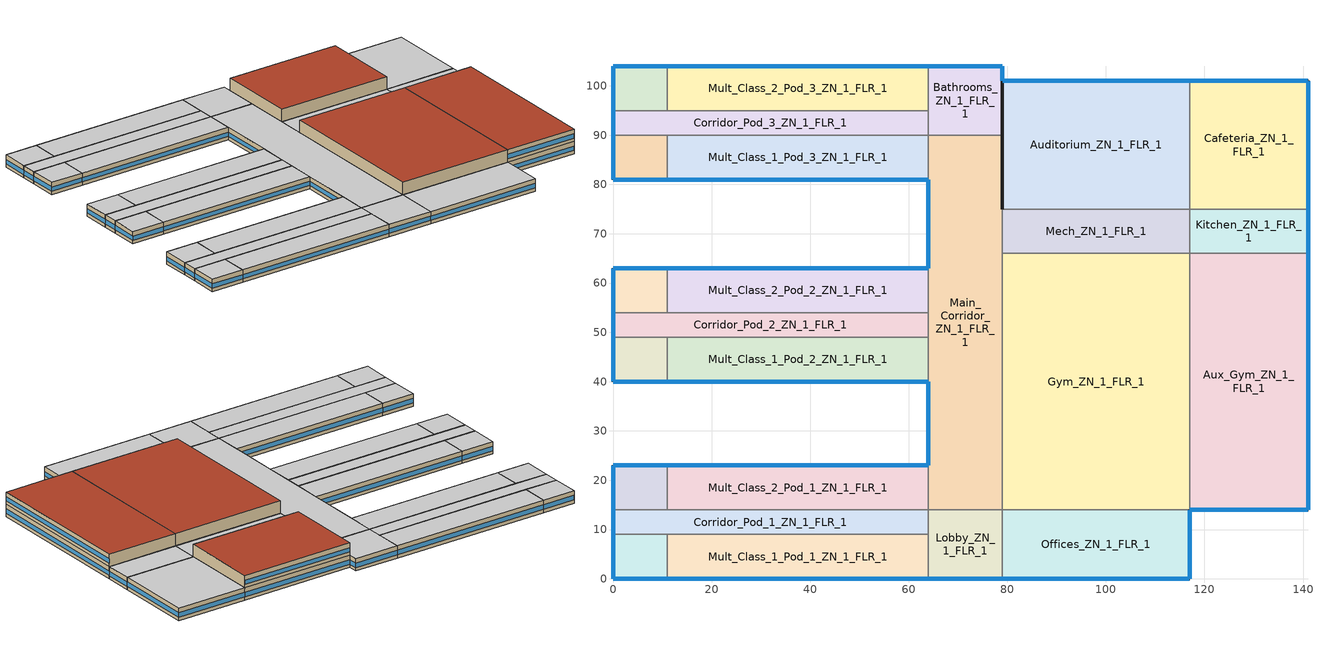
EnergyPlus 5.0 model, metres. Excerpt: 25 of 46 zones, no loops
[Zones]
Auditorium_ZN_1_FLR_1
 floor ground (ext-slab): 79,101 117,101 117,75 79,75 z0
 wall outside (Steel Frame Non-res Ext Wall): 117,101 79,101 79,75 z0:4; 117,101 79,101 79,75 z4:8
 wall to Mech_ZN_1_FLR_1 (int-walls): 79,75 117,75 z0:4
 wall to Cafeteria_ZN_1_FLR_1 (int-walls): 117,75 117,101 z0:4
 wall to Mech_ZN_1_FLR_2 (int-walls): 79,75 117,75 z4:8
 wall to LIBRARY_MEDIA_CENTER_ZN_1_FLR_2 (int-walls): 117,75 117,101 z4:8
 window (Window Non-res Fixed): 116.95,101 79.05,101 z1.1:2.5; 116.95,101 79.05,101 z5.1:6.5
 roof outside (IEAD Non-res Roof): 79,75 117,75 117,101 79,101 z8
Aux_Gym_ZN_1_FLR_1
 floor ground (ext-slab): 117,66 141,66 141,14 117,14 z0
 wall outside (Steel Frame Non-res Ext Wall): 117,14 141,14 141,66 z0:4; 117,14 141,14 141,66 z4:8
 wall to Kitchen_ZN_1_FLR_1 (int-walls): 141,66 117,66 z0:4
 wall to Gym_ZN_1_FLR_1 (int-walls): 117,66 117,14 z0:4; 117,66 117,14 z4:8
 wall to LIBRARY_MEDIA_CENTER_ZN_1_FLR_2 (int-walls): 141,66 117,66 z4:8
 window (Window Non-res Fixed): 117.05,14 140.95,14 z1.1:2.51; 141,14.05 141,65.95 z1.1:2.5; 117.05,14 140.95,14 z5.1:6.51; 141,14.05 141,65.95 z5.1:6.5
 roof outside (IEAD Non-res Roof): 117,14 141,14 141,66 117,66 z8
Bathrooms_ZN_1_FLR_1
 floor ground (ext-slab): 64,104 79,104 79,90 64,90 z0
 wall outside (Steel Frame Non-res Ext Wall): 79,90 79,101 79,104 64,104 z0:4
 wall to Main_Corridor_ZN_1_FLR_1 (int-walls): 64,90 79,90 z0:4
 wall to Mult_Class_2_Pod_3_ZN_1_FLR_1 (int-walls): 64,104 64,95 z0:4
 wall to Corridor_Pod_3_ZN_1_FLR_1 (int-walls): 64,95 64,90 z0:4
 window (Window Non-res Fixed): 79,101.05 79,103.95 z1.1:2.55; 78.95,104 64.05,104 z1.1:2.51
 ceiling to Bathrooms_ZN_1_FLR_2 (INT-FLOOR-UNDERSIDE): 64,90 79,90 79,104 64,104 z4
Cafeteria_ZN_1_FLR_1
 floor ground (ext-slab): 117,101 141,101 141,75 117,75 z0
 wall outside (Steel Frame Non-res Ext Wall): 141,75 141,101 117,101 z0:4
 wall to Kitchen_ZN_1_FLR_1 (int-walls): 117,75 141,75 z0:4
 window (Window Non-res Fixed): 141,75.05 141,100.95 / 140.95,101 117.05,101 z1.1:2.51
 ceiling to LIBRARY_MEDIA_CENTER_ZN_1_FLR_2 (INT-FLOOR-UNDERSIDE): 117,75 141,75 141,101 117,101 z4
Corner_Class_1_Pod_1_ZN_1_FLR_1
 floor ground (ext-slab): 0,9 11,9 11,0 0,0 z0
 wall outside (Steel Frame Non-res Ext Wall): 0,9 0,0 11,0 z0:4
 wall to Mult_Class_1_Pod_1_ZN_1_FLR_1 (int-walls): 11,0 11,9 z0:4
 wall to Corridor_Pod_1_ZN_1_FLR_1 (int-walls): 11,9 0,9 z0:4
 window (Window Non-res Fixed): 0.05,0 10.95,0 z1.1:2.51; 0,8.95 0,0.05 z1.1:2.52
 ceiling to Corner_Class_1_Pod_1_ZN_1_FLR_2 (INT-FLOOR-UNDERSIDE): 0,0 11,0 11,9 0,9 z4
Corner_Class_1_Pod_2_ZN_1_FLR_1
 floor ground (ext-slab): 0,49 11,49 11,40 0,40 z0
 wall outside (Steel Frame Non-res Ext Wall): 0,49 0,40 11,40 z0:4
 wall to Mult_Class_1_Pod_2_ZN_1_FLR_1 (int-walls): 11,40 11,49 z0:4
 wall to Corridor_Pod_2_ZN_1_FLR_1 (int-walls): 11,49 0,49 z0:4
 window (Window Non-res Fixed): 0.05,40 10.95,40 z1.1:2.51; 0,48.95 0,40.05 z1.1:2.52
 ceiling to Corner_Class_1_Pod_2_ZN_1_FLR_2 (INT-FLOOR-UNDERSIDE): 0,40 11,40 11,49 0,49 z4
Corner_Class_1_Pod_3_ZN_1_FLR_1
 floor ground (ext-slab): 0,90 11,90 11,81 0,81 z0
 wall outside (Steel Frame Non-res Ext Wall): 0,90 0,81 11,81 z0:4
 wall to Mult_Class_1_Pod_3_ZN_1_FLR_1 (int-walls): 11,81 11,90 z0:4
 wall to Corridor_Pod_3_ZN_1_FLR_1 (int-walls): 11,90 0,90 z0:4
 window (Window Non-res Fixed): 0.05,81 10.95,81 z1.1:2.51; 0,89.95 0,81.05 z1.1:2.52
 ceiling to Corner_Class_1_Pod_3_ZN_1_FLR_2 (INT-FLOOR-UNDERSIDE): 0,81 11,81 11,90 0,90 z4
Corner_Class_2_Pod_1_ZN_1_FLR_1
 floor ground (ext-slab): 0,23 11,23 11,14 0,14 z0
 wall outside (Steel Frame Non-res Ext Wall): 11,23 0,23 0,14 z0:4
 wall to Corridor_Pod_1_ZN_1_FLR_1 (int-walls): 0,14 11,14 z0:4
 wall to Mult_Class_2_Pod_1_ZN_1_FLR_1 (int-walls): 11,14 11,23 z0:4
 window (Window Non-res Fixed): 10.95,23 0.05,23 z1.1:2.51; 0,22.95 0,14.05 z1.1:2.52
 ceiling to Corner_Class_2_Pod_1_ZN_1_FLR_2 (INT-FLOOR-UNDERSIDE): 0,14 11,14 11,23 0,23 z4
Corner_Class_2_Pod_2_ZN_1_FLR_1
 floor ground (ext-slab): 0,63 11,63 11,54 0,54 z0
 wall outside (Steel Frame Non-res Ext Wall): 11,63 0,63 0,54 z0:4
 wall to Corridor_Pod_2_ZN_1_FLR_1 (int-walls): 0,54 11,54 z0:4
 wall to Mult_Class_2_Pod_2_ZN_1_FLR_1 (int-walls): 11,54 11,63 z0:4
 window (Window Non-res Fixed): 10.95,63 0.05,63 z1.1:2.51; 0,62.95 0,54.05 z1.1:2.52
 ceiling to Corner_Class_2_Pod_2_ZN_1_FLR_2 (INT-FLOOR-UNDERSIDE): 0,54 11,54 11,63 0,63 z4
Corner_Class_2_Pod_3_ZN_1_FLR_1
 floor ground (ext-slab): 0,104 11,104 11,95 0,95 z0
 wall outside (Steel Frame Non-res Ext Wall): 11,104 0,104 0,95 z0:4
 wall to Corridor_Pod_3_ZN_1_FLR_1 (int-walls): 0,95 11,95 z0:4
 wall to Mult_Class_2_Pod_3_ZN_1_FLR_1 (int-walls): 11,95 11,104 z0:4
 window (Window Non-res Fixed): 10.95,104 0.05,104 z1.1:2.51; 0,103.95 0,95.05 z1.1:2.52
 ceiling to Corner_Class_2_Pod_3_ZN_1_FLR_2 (INT-FLOOR-UNDERSIDE): 0,95 11,95 11,104 0,104 z4
Corridor_Pod_1_ZN_1_FLR_1
 floor ground (ext-slab): 0,14 64,14 64,9 0,9 z0
 wall outside (Steel Frame Non-res Ext Wall): 0,14 0,9 z0:4
 wall to Mult_Class_1_Pod_1_ZN_1_FLR_1 (int-walls): 11,9 64,9 z0:4
 wall to Lobby_ZN_1_FLR_1 (int-walls): 64,9 64,14 z0:4
 wall to Mult_Class_2_Pod_1_ZN_1_FLR_1 (int-walls): 64,14 11,14 z0:4
 window (Window Non-res Fixed): 0,13.95 0,9.05 z1.1:2.53
 ceiling to Corridor_Pod_1_ZN_1_FLR_2 (INT-FLOOR-UNDERSIDE): 0,9 64,9 64,14 0,14 z4
Corridor_Pod_2_ZN_1_FLR_1
 floor ground (ext-slab): 0,54 64,54 64,49 0,49 z0
 wall outside (Steel Frame Non-res Ext Wall): 0,54 0,49 z0:4
 wall to Mult_Class_1_Pod_2_ZN_1_FLR_1 (int-walls): 11,49 64,49 z0:4
 wall to Main_Corridor_ZN_1_FLR_1 (int-walls): 64,49 64,54 z0:4
 wall to Mult_Class_2_Pod_2_ZN_1_FLR_1 (int-walls): 64,54 11,54 z0:4
 window (Window Non-res Fixed): 0,53.95 0,49.05 z1.1:2.53
 ceiling to Corridor_Pod_2_ZN_1_FLR_2 (INT-FLOOR-UNDERSIDE): 0,49 64,49 64,54 0,54 z4
Corridor_Pod_3_ZN_1_FLR_1
 floor ground (ext-slab): 0,95 64,95 64,90 0,90 z0
 wall outside (Steel Frame Non-res Ext Wall): 0,95 0,90 z0:4
 wall to Mult_Class_1_Pod_3_ZN_1_FLR_1 (int-walls): 11,90 64,90 z0:4
 wall to Mult_Class_2_Pod_3_ZN_1_FLR_1 (int-walls): 64,95 11,95 z0:4
 window (Window Non-res Fixed): 0,94.95 0,90.05 z1.1:2.53
 ceiling to Corridor_Pod_3_ZN_1_FLR_2 (INT-FLOOR-UNDERSIDE): 0,90 64,90 64,95 0,95 z4
Gym_ZN_1_FLR_1
 floor ground (ext-slab): 79,66 117,66 117,14 79,14 z0
 wall to Offices_ZN_1_FLR_1 (int-walls): 79,14 117,14 z0:4
 wall to Mech_ZN_1_FLR_1 (int-walls): 117,66 79,66 z0:4
 wall to Main_Corridor_ZN_1_FLR_1 (int-walls): 79,66 79,14 z0:4
 wall to Offices_ZN_1_FLR_2 (int-walls): 79,14 117,14 z4:8
 wall to Mech_ZN_1_FLR_2 (int-walls): 117,66 79,66 z4:8
 wall to Main_Corridor_ZN_1_FLR_2 (int-walls): 79,66 79,14 z4:8
 roof outside (IEAD Non-res Roof): 79,14 117,14 117,66 79,66 z8
Kitchen_ZN_1_FLR_1
 floor ground (ext-slab): 117,75 141,75 141,66 117,66 z0
 wall outside (Steel Frame Non-res Ext Wall): 141,66 141,75 z0:4
 wall to Mech_ZN_1_FLR_1 (int-walls): 117,75 117,66 z0:4
 window (Window Non-res Fixed): 141,66.05 141,74.95 z1.1:2.52
 ceiling to LIBRARY_MEDIA_CENTER_ZN_1_FLR_2 (INT-FLOOR-UNDERSIDE): 117,66 141,66 141,75 117,75 z4
Lobby_ZN_1_FLR_1
 floor ground (ext-slab): 64,14 79,14 79,0 64,0 z0
 wall outside (Steel Frame Non-res Ext Wall): 64,0 79,0 z0:4
 wall to Offices_ZN_1_FLR_1 (int-walls): 79,0 79,14 z0:4
 wall to Main_Corridor_ZN_1_FLR_1 (int-walls): 79,14 64,14 z0:4
 wall to Mult_Class_1_Pod_1_ZN_1_FLR_1 (int-walls): 64,9 64,0 z0:4
 window (Window Non-res Fixed): 64.05,0 78.95,0 z1.1:2.51
 ceiling to Lobby_ZN_1_FLR_2 (INT-FLOOR-UNDERSIDE): 64,0 79,0 79,14 64,14 z4
Main_Corridor_ZN_1_FLR_1
 floor ground (ext-slab): 64,90 79,90 79,14 64,14 z0
 wall outside (Steel Frame Non-res Ext Wall): 64,40 64,23 / 79,75 79,90 / 64,81 64,63 z0:4
 wall to Mult_Class_1_Pod_2_ZN_1_FLR_1 (int-walls): 64,49 64,40 z0:4
 wall to Mult_Class_2_Pod_1_ZN_1_FLR_1 (int-walls): 64,23 64,14 z0:4
 wall to Mech_ZN_1_FLR_1 (int-walls): 79,66 79,75 z0:4
 wall to Mult_Class_1_Pod_3_ZN_1_FLR_1 (int-walls): 64,90 64,81 z0:4
 wall to Mult_Class_2_Pod_2_ZN_1_FLR_1 (int-walls): 64,63 64,54 z0:4
 window (Window Non-res Fixed): 64,39.95 64,23.05 / 64,80.95 64,63.05 z1.1:2.51
 ceiling to Main_Corridor_ZN_1_FLR_2 (INT-FLOOR-UNDERSIDE): 64,14 79,14 79,90 64,90 z4
Mech_ZN_1_FLR_1
 floor ground (ext-slab): 79,75 117,75 117,66 79,66 z0
 ceiling to Mech_ZN_1_FLR_2 (INT-FLOOR-UNDERSIDE): 79,66 117,66 117,75 79,75 z4
Mult_Class_1_Pod_1_ZN_1_FLR_1
 floor ground (ext-slab): 11,9 64,9 64,0 11,0 z0
 wall outside (Steel Frame Non-res Ext Wall): 11,0 64,0 z0:4
 window (Window Non-res Fixed): 11.05,0 63.95,0 z1.1:2.5
 ceiling to Mult_Class_1_Pod_1_ZN_1_FLR_2 (INT-FLOOR-UNDERSIDE): 11,0 64,0 64,9 11,9 z4
Mult_Class_1_Pod_2_ZN_1_FLR_1
 floor ground (ext-slab): 11,49 64,49 64,40 11,40 z0
 wall outside (Steel Frame Non-res Ext Wall): 11,40 64,40 z0:4
 window (Window Non-res Fixed): 11.05,40 63.95,40 z1.1:2.5
 ceiling to Mult_Class_1_Pod_2_ZN_1_FLR_2 (INT-FLOOR-UNDERSIDE): 11,40 64,40 64,49 11,49 z4
Mult_Class_1_Pod_3_ZN_1_FLR_1
 floor ground (ext-slab): 11,90 64,90 64,81 11,81 z0
 wall outside (Steel Frame Non-res Ext Wall): 11,81 64,81 z0:4
 window (Window Non-res Fixed): 11.05,81 63.95,81 z1.1:2.5
 ceiling to Mult_Class_1_Pod_3_ZN_1_FLR_2 (INT-FLOOR-UNDERSIDE): 11,81 64,81 64,90 11,90 z4
Mult_Class_2_Pod_1_ZN_1_FLR_1
 floor ground (ext-slab): 11,23 64,23 64,14 11,14 z0
 wall outside (Steel Frame Non-res Ext Wall): 64,23 11,23 z0:4
 window (Window Non-res Fixed): 63.95,23 11.05,23 z1.1:2.5
 ceiling to Mult_Class_2_Pod_1_ZN_1_FLR_2 (INT-FLOOR-UNDERSIDE): 11,14 64,14 64,23 11,23 z4
Mult_Class_2_Pod_2_ZN_1_FLR_1
 floor ground (ext-slab): 11,63 64,63 64,54 11,54 z0
 wall outside (Steel Frame Non-res Ext Wall): 64,63 11,63 z0:4
 window (Window Non-res Fixed): 63.95,63 11.05,63 z1.1:2.5
 ceiling to Mult_Class_2_Pod_2_ZN_1_FLR_2 (INT-FLOOR-UNDERSIDE): 11,54 64,54 64,63 11,63 z4
Mult_Class_2_Pod_3_ZN_1_FLR_1
 floor ground (ext-slab): 11,104 64,104 64,95 11,95 z0
 wall outside (Steel Frame Non-res Ext Wall): 64,104 11,104 z0:4
 window (Window Non-res Fixed): 63.95,104 11.05,104 z1.1:2.5
 ceiling to Mult_Class_2_Pod_3_ZN_1_FLR_2 (INT-FLOOR-UNDERSIDE): 11,95 64,95 64,104 11,104 z4
Offices_ZN_1_FLR_1
 floor ground (ext-slab): 79,14 117,14 117,0 79,0 z0
 wall outside (Steel Frame Non-res Ext Wall): 79,0 117,0 117,14 z0:4
 window (Window Non-res Fixed): 79.05,0 116.95,0 z1.1:2.5; 117,0.05 117,13.95 z1.1:2.51
 ceiling to Offices_ZN_1_FLR_2 (INT-FLOOR-UNDERSIDE): 79,0 117,0 117,14 79,14 z4
[Building]
Ref Bldg Secondary School Post1980_v1.3_5.0: North Axis=0; Terrain=City; Loads Convergence Tolerance Value=0.04; Temperature Convergence Tolerance Value=0.2; Solar Distribution=FullInteriorAndExterior; Maximum Number of Warmup Days=25
[Site:Location]
USA CA-LOS ANGELES: Latitude {deg}=33.92; Longitude {deg}=-118.4; Time Zone {hr}=-8; Elevation {m}=32
[SizingPeriod:DesignDay] Barometric Pressure {Pa}=100941; Rain {0-no,1-yes}=0; Snow on ground {0-no,1-yes}=0; Day of Month=21; Daylight Savings Time Indicator=0; Humidity Indicating Type=WetBulb
Name | Maximum Dry-Bulb Temperature {C} | Daily Temp Range {C} | Humidity Indicating Conditions at Maximum Dry-Bulb | Wind Speed {m/s} design conditions vs. traditional 6.71 m/s (15 mph) | Wind Direction {Degrees; N=0, S=180} | Clearness {0.0 to 1.1} | Month | Day Type | Wind Speed {m/s} design conditions vs. traditional 3.35 m/s (7mph)
LOS_ANGELES Ann Htg 99.6% Condns DB | 6.6 | 0 | 6.6 | 2.5 | 80 | 0 | 1 | WinterDesignDay
LOS_ANGELES Ann Clg .4% Condns WB=>MDB | 25.5 | 6 | 21.1 |  | 250 | 1 | 8 | SummerDesignDay | 4.2
[Site:WaterMainsTemperature]
Calculation Method=CORRELATION; Annual Average Outdoor Air Temperature {C}=16.64; Maximum Difference In Monthly Average Outdoor Air Temperatures {deltaC}=6.8
[Site:GroundTemperature:BuildingSurface]
20.133, 20.114, 20.098, 20.195, 20.555, 20.958, 22.367, 22.7, 22.775, 21.957, 20.592, 20.216
[Construction]
Steel Frame Non-res Ext Wall: Wood Siding, Steel Frame NonRes Wall Insulation, 1/2IN Gypsum
IEAD Non-res Roof: Roof Membrane, IEAD NonRes Roof Insulation, Metal Decking
ext-slab: HW CONCRETE, CP02 CARPET PAD
int-walls: 1/2IN Gypsum, 1/2IN Gypsum
INT-FLOOR-UNDERSIDE: CP02 CARPET PAD, MAT-CC05 4 HW CONCRETE
Window Non-res Fixed: NonRes Fixed Assembly Window
InteriorFurnishings: Std Wood 6inch
[Material] Thermal Absorptance=0.9
Name | Roughness | Thickness {m} | Conductivity {W/m-K} | Density {kg/m3} | Specific Heat {J/kg-K} | Solar Absorptance | Visible Absorptance | Density | Specific Heat | Visible Absorptance! Common Materials
Steel Frame NonRes Wall Insulation | MediumRough | 0.0235471 | 0.049 | 265 | 836.8 | 0.7 | 0.7
IEAD NonRes Roof Insulation | MediumRough | 0.0739805 | 0.049 |  |  | 0.7 | 0.7 | 265 | 836.8
Std Wood 6inch | MediumSmooth | 0.15 | 0.12 | 540 | 1210 | 0.7 |  |  |  | 0.7
Wood Siding | MediumSmooth | 0.01 | 0.11 | 544.62 | 1210 | 0.78 | 0.78
1/2IN Gypsum | Smooth | 0.0127 | 0.16 | 784.9 | 830 | 0.92 | 0.92
HW CONCRETE; MAT-CC05 4 HW CONCRETE | Rough | 0.1016 | 1.311 | 2240 | 836.8 | 0.7 | 0.7
Roof Membrane | VeryRough | 0.0095 | 0.16 | 1121.29 | 1460 | 0.7 | 0.7
Metal Decking | MediumSmooth | 0.0015 | 45.006 | 7680 | 418.4 | 0.7 | 0.3
[WindowMaterial:SimpleGlazingSystem]
NonRes Fixed Assembly Window: U-Factor=6.92716; Solar Heat Gain Coefficient=0.44
[Material:NoMass]
CP02 CARPET PAD: Roughness=VeryRough; Thermal Resistance {(m2-K)/W}=0.2165; Thermal Absorptance=0.9; Solar Absorptance=0.7; Visible Absorptance=0.8
[Zone] Type=1; Multiplier=1; Part of Total Floor Area=Yes
Auditorium_ZN_1_FLR_1; Aux_Gym_ZN_1_FLR_1; Bathrooms_ZN_1_FLR_1; Cafeteria_ZN_1_FLR_1; Corner_Class_1_Pod_1_ZN_1_FLR_1; Corner_Class_1_Pod_2_ZN_1_FLR_1; Corner_Class_1_Pod_3_ZN_1_FLR_1; Corner_Class_2_Pod_1_ZN_1_FLR_1; Corner_Class_2_Pod_2_ZN_1_FLR_1; Corner_Class_2_Pod_3_ZN_1_FLR_1; Corridor_Pod_1_ZN_1_FLR_1; Corridor_Pod_2_ZN_1_FLR_1; Corridor_Pod_3_ZN_1_FLR_1; Gym_ZN_1_FLR_1; Kitchen_ZN_1_FLR_1; Lobby_ZN_1_FLR_1; Main_Corridor_ZN_1_FLR_1; Mech_ZN_1_FLR_1; Mult_Class_1_Pod_1_ZN_1_FLR_1; Mult_Class_1_Pod_2_ZN_1_FLR_1; Mult_Class_1_Pod_3_ZN_1_FLR_1; Mult_Class_2_Pod_1_ZN_1_FLR_1; Mult_Class_2_Pod_2_ZN_1_FLR_1; Mult_Class_2_Pod_3_ZN_1_FLR_1; Offices_ZN_1_FLR_1
[People] Fraction Radiant=0.3; User Specified Sensible Fraction=AUTOCALCULATE; Activity Level Schedule=ACTIVITY_SCH; Enable ASHRAE 55 Comfort Warnings=No; MRT Calculation=ZoneAveraged; Work Efficiency Schedule=WORK_EFF_SCH; Clothing Schedule=CLOTHING_SCH; Air Velocity Schedule=AIR_VELO_SCH; Thermal Comfort Report=FANGER
Name | Zone | Schedule | Number of People Calculation Method | Zone Area per Person | Number of People
Auditorium_ZN_1_FLR_1 People | Auditorium_ZN_1_FLR_1 | BLDG_OCC_SCH_Auditorium | Area/Person | 1
Aux_Gym_ZN_1_FLR_1 People | Aux_Gym_ZN_1_FLR_1 | BLDG_OCC_SCH_Gym | Area/Person | 3.33
Bathrooms_ZN_1_FLR_1 People | Bathrooms_ZN_1_FLR_1 | BLDG_OCC_SCH | Area/Person | 10
Cafeteria_ZN_1_FLR_1 People | Cafeteria_ZN_1_FLR_1 | BLDG_OCC_SCH_Cafeteria | Area/Person | 1.39
Corner_Class_1_Pod_1_ZN_1_FLR_1 People | Corner_Class_1_Pod_1_ZN_1_FLR_1 | BLDG_OCC_SCH | Area/Person | 4
Corner_Class_1_Pod_2_ZN_1_FLR_1 People | Corner_Class_1_Pod_2_ZN_1_FLR_1 | BLDG_OCC_SCH | Area/Person | 4
Corner_Class_1_Pod_3_ZN_1_FLR_1 People | Corner_Class_1_Pod_3_ZN_1_FLR_1 | BLDG_OCC_SCH | Area/Person | 4
Corner_Class_2_Pod_1_ZN_1_FLR_1 People | Corner_Class_2_Pod_1_ZN_1_FLR_1 | BLDG_OCC_SCH | Area/Person | 4
Corner_Class_2_Pod_2_ZN_1_FLR_1 People | Corner_Class_2_Pod_2_ZN_1_FLR_1 | BLDG_OCC_SCH | Area/Person | 4
Corner_Class_2_Pod_3_ZN_1_FLR_1 People | Corner_Class_2_Pod_3_ZN_1_FLR_1 | BLDG_OCC_SCH | Area/Person | 4
Corridor_Pod_1_ZN_1_FLR_1 People | Corridor_Pod_1_ZN_1_FLR_1 | BLDG_OCC_SCH | Area/Person | 10
Corridor_Pod_2_ZN_1_FLR_1 People | Corridor_Pod_2_ZN_1_FLR_1 | BLDG_OCC_SCH | Area/Person | 10
Corridor_Pod_3_ZN_1_FLR_1 People | Corridor_Pod_3_ZN_1_FLR_1 | BLDG_OCC_SCH | Area/Person | 10
Gym_ZN_1_FLR_1 People | Gym_ZN_1_FLR_1 | BLDG_OCC_SCH_Gym | Area/Person | 1
Kitchen_ZN_1_FLR_1 People | Kitchen_ZN_1_FLR_1 | BLDG_OCC_SCH | People |  | 32.4
Mech_ZN_1_FLR_1 People | Mech_ZN_1_FLR_1 | BLDG_OCC_SCH | Area/Person | 100
Mult_Class_1_Pod_1_ZN_1_FLR_1 People | Mult_Class_1_Pod_1_ZN_1_FLR_1 | BLDG_OCC_SCH | Area/Person | 4
Mult_Class_1_Pod_2_ZN_1_FLR_1 People | Mult_Class_1_Pod_2_ZN_1_FLR_1 | BLDG_OCC_SCH | Area/Person | 4
Mult_Class_1_Pod_3_ZN_1_FLR_1 People | Mult_Class_1_Pod_3_ZN_1_FLR_1 | BLDG_OCC_SCH | Area/Person | 4
Mult_Class_2_Pod_1_ZN_1_FLR_1 People | Mult_Class_2_Pod_1_ZN_1_FLR_1 | BLDG_OCC_SCH | Area/Person | 4
Mult_Class_2_Pod_2_ZN_1_FLR_1 People | Mult_Class_2_Pod_2_ZN_1_FLR_1 | BLDG_OCC_SCH | Area/Person | 4
Mult_Class_2_Pod_3_ZN_1_FLR_1 People | Mult_Class_2_Pod_3_ZN_1_FLR_1 | BLDG_OCC_SCH | Area/Person | 4
Offices_ZN_1_FLR_1 People | Offices_ZN_1_FLR_1 | BLDG_OCC_SCH_Offices | Area/Person | 20
[Lights] Schedule=BLDG_LIGHT_SCH; Design Level Calculation Method=Watts/Area; Return Air Fraction=0; Fraction Radiant=0.37; Fraction Visible=0.2; Fraction Replaceable=1; Return Air Fraction is Calculated from Plenum Temperature=No
Name | Zone | Watts per Zone Area {W/m2}
Auditorium_ZN_1_FLR_1_Lights | Auditorium_ZN_1_FLR_1 | 12.08
Aux_Gym_ZN_1_FLR_1_Lights | Aux_Gym_ZN_1_FLR_1 | 11.81
Bathrooms_ZN_1_FLR_1_Lights | Bathrooms_ZN_1_FLR_1 | 9.6
Cafeteria_ZN_1_FLR_1_Lights | Cafeteria_ZN_1_FLR_1 | 14.38
Corner_Class_1_Pod_1_ZN_1_FLR_1_Lights | Corner_Class_1_Pod_1_ZN_1_FLR_1 | 21.52
Corner_Class_1_Pod_2_ZN_1_FLR_1_Lights | Corner_Class_1_Pod_2_ZN_1_FLR_1 | 21.52
Corner_Class_1_Pod_3_ZN_1_FLR_1_Lights | Corner_Class_1_Pod_3_ZN_1_FLR_1 | 21.52
Corner_Class_2_Pod_1_ZN_1_FLR_1_Lights | Corner_Class_2_Pod_1_ZN_1_FLR_1 | 21.52
Corner_Class_2_Pod_2_ZN_1_FLR_1_Lights | Corner_Class_2_Pod_2_ZN_1_FLR_1 | 21.52
Corner_Class_2_Pod_3_ZN_1_FLR_1_Lights | Corner_Class_2_Pod_3_ZN_1_FLR_1 | 21.52
Corridor_Pod_1_ZN_1_FLR_1_Lights | Corridor_Pod_1_ZN_1_FLR_1 | 14.38
Corridor_Pod_2_ZN_1_FLR_1_Lights | Corridor_Pod_2_ZN_1_FLR_1 | 9.25
Corridor_Pod_3_ZN_1_FLR_1_Lights | Corridor_Pod_3_ZN_1_FLR_1 | 9.25
Gym_ZN_1_FLR_1_Lights | Gym_ZN_1_FLR_1 | 11.38
Kitchen_ZN_1_FLR_1_Lights | Kitchen_ZN_1_FLR_1 | 16.76
Lobby_ZN_1_FLR_1_Lights | Lobby_ZN_1_FLR_1 | 12
Main_Corridor_ZN_1_FLR_1_Lights | Main_Corridor_ZN_1_FLR_1 | 9.25
Mech_ZN_1_FLR_1_Lights | Mech_ZN_1_FLR_1 | 8.05
Mult_Class_1_Pod_1_ZN_1_FLR_1_Lights | Mult_Class_1_Pod_1_ZN_1_FLR_1 | 14.38
Mult_Class_1_Pod_2_ZN_1_FLR_1_Lights | Mult_Class_1_Pod_2_ZN_1_FLR_1 | 21.52
Mult_Class_1_Pod_3_ZN_1_FLR_1_Lights | Mult_Class_1_Pod_3_ZN_1_FLR_1 | 21.52
Mult_Class_2_Pod_1_ZN_1_FLR_1_Lights | Mult_Class_2_Pod_1_ZN_1_FLR_1 | 21.52
Mult_Class_2_Pod_2_ZN_1_FLR_1_Lights | Mult_Class_2_Pod_2_ZN_1_FLR_1 | 21.52
Mult_Class_2_Pod_3_ZN_1_FLR_1_Lights | Mult_Class_2_Pod_3_ZN_1_FLR_1 | 21.52
Offices_ZN_1_FLR_1_Lights | Offices_ZN_1_FLR_1 | 20.09
[ElectricEquipment]
Name | Zone | Schedule | Design Level Calculation Method | Watts per Zone Floor Area {W/m2} | Fraction Latent | Fraction Radiant | Fraction Lost | Design Level {W}
Auditorium_ZN_1_FLR_1_PlugMisc_Equip | Auditorium_ZN_1_FLR_1 | BLDG_EQUIP_SCH | Watts/Area | 5 | 0 | 0.5 | 0
Aux_Gym_ZN_1_FLR_1_PlugMisc_Equip | Aux_Gym_ZN_1_FLR_1 | BLDG_EQUIP_SCH | Watts/Area | 5 | 0 | 0.5 | 0
Bathrooms_ZN_1_FLR_1_PlugMisc_Equip | Bathrooms_ZN_1_FLR_1 | BLDG_EQUIP_SCH | Watts/Area | 4 | 0 | 0.5 | 0
Cafeteria_ZN_1_FLR_1_PlugMisc_Equip | Cafeteria_ZN_1_FLR_1 | KITCHEN_ELEC_EQUIP_SCH | Watts/Area | 19.26 | 0 | 0.5 | 0
Corner_Class_1_Pod_1_ZN_1_FLR_1_PlugMisc_Equip | Corner_Class_1_Pod_1_ZN_1_FLR_1 | BLDG_EQUIP_SCH | Watts/Area | 10 | 0 | 0.5 | 0
Corner_Class_1_Pod_2_ZN_1_FLR_1_PlugMisc_Equip | Corner_Class_1_Pod_2_ZN_1_FLR_1 | BLDG_EQUIP_SCH | Watts/Area | 10 | 0 | 0.5 | 0
Corner_Class_1_Pod_3_ZN_1_FLR_1_PlugMisc_Equip | Corner_Class_1_Pod_3_ZN_1_FLR_1 | BLDG_EQUIP_SCH | Watts/Area | 10 | 0 | 0.5 | 0
Corner_Class_2_Pod_1_ZN_1_FLR_1_PlugMisc_Equip | Corner_Class_2_Pod_1_ZN_1_FLR_1 | BLDG_EQUIP_SCH | Watts/Area | 10 | 0 | 0.5 | 0
Corner_Class_2_Pod_2_ZN_1_FLR_1_PlugMisc_Equip | Corner_Class_2_Pod_2_ZN_1_FLR_1 | BLDG_EQUIP_SCH | Watts/Area | 10 | 0 | 0.5 | 0
Corner_Class_2_Pod_3_ZN_1_FLR_1_PlugMisc_Equip | Corner_Class_2_Pod_3_ZN_1_FLR_1 | BLDG_EQUIP_SCH | Watts/Area | 10 | 0 | 0.5 | 0
Corridor_Pod_1_ZN_1_FLR_1_PlugMisc_Equip | Corridor_Pod_1_ZN_1_FLR_1 | BLDG_EQUIP_SCH | Watts/Area | 4 | 0 | 0.5 | 0
Corridor_Pod_2_ZN_1_FLR_1_PlugMisc_Equip | Corridor_Pod_2_ZN_1_FLR_1 | BLDG_EQUIP_SCH | Watts/Area | 4 | 0 | 0.5 | 0
Corridor_Pod_3_ZN_1_FLR_1_PlugMisc_Equip | Corridor_Pod_3_ZN_1_FLR_1 | BLDG_EQUIP_SCH | Watts/Area | 4 | 0 | 0.5 | 0
Gym_ZN_1_FLR_1_PlugMisc_Equip | Gym_ZN_1_FLR_1 | BLDG_EQUIP_SCH | Watts/Area | 5 | 0 | 0.5 | 0
Kitchen_ZN_1_FLR_1_ExhFan_Equip | Kitchen_ZN_1_FLR_1 | Kitchen_Exhaust_SCH | EquipmentLevel |  | 0 | 0 | 1 | 699
Kitchen_ZN_1_FLR_1_MiscElec_Equip | Kitchen_ZN_1_FLR_1 | KITCHEN_ELEC_EQUIP_SCH | EquipmentLevel |  | 0.25 | 0.3 | 0.2 | 47994
Lobby_ZN_1_FLR_1_PlugMisc_Equip | Lobby_ZN_1_FLR_1 | BLDG_EQUIP_SCH | Watts/Area | 4 | 0 | 0.5 | 0
Main_Corridor_ZN_1_FLR_1_PlugMisc_Equip | Main_Corridor_ZN_1_FLR_1 | BLDG_EQUIP_SCH | Watts/Area | 4 | 0 | 0.5 | 0
Mech_ZN_1_FLR_1_Elevators_Equip | Mech_ZN_1_FLR_1 | BLDG_ELEVATORS | EquipmentLevel |  | 0 | 0.5 | 0 | 32109.9
Mech_ZN_1_FLR_1_PlugMisc_Equip | Mech_ZN_1_FLR_1 | BLDG_EQUIP_SCH | Watts/Area | 4 | 0 | 0.5 | 0
Mult_Class_1_Pod_1_ZN_1_FLR_1_PlugMisc_Equip | Mult_Class_1_Pod_1_ZN_1_FLR_1 | BLDG_EQUIP_SCH | Watts/Area | 10 | 0 | 0.5 | 0
Mult_Class_1_Pod_2_ZN_1_FLR_1_PlugMisc_Equip | Mult_Class_1_Pod_2_ZN_1_FLR_1 | BLDG_EQUIP_SCH | Watts/Area | 10 | 0 | 0.5 | 0
Mult_Class_1_Pod_3_ZN_1_FLR_1_PlugMisc_Equip | Mult_Class_1_Pod_3_ZN_1_FLR_1 | BLDG_EQUIP_SCH | Watts/Area | 10 | 0 | 0.5 | 0
Mult_Class_2_Pod_1_ZN_1_FLR_1_PlugMisc_Equip | Mult_Class_2_Pod_1_ZN_1_FLR_1 | BLDG_EQUIP_SCH | Watts/Area | 10 | 0 | 0.5 | 0
Mult_Class_2_Pod_2_ZN_1_FLR_1_PlugMisc_Equip | Mult_Class_2_Pod_2_ZN_1_FLR_1 | BLDG_EQUIP_SCH | Watts/Area | 10 | 0 | 0.5 | 0
Mult_Class_2_Pod_3_ZN_1_FLR_1_PlugMisc_Equip | Mult_Class_2_Pod_3_ZN_1_FLR_1 | BLDG_EQUIP_SCH | Watts/Area | 10 | 0 | 0.5 | 0
Offices_ZN_1_FLR_1_PlugMisc_Equip | Offices_ZN_1_FLR_1 | BLDG_EQUIP_SCH | Watts/Area | 10.8 | 0 | 0.5 | 0
[GasEquipment]
Kitchen_ZN_1_FLR_1_MiscGas_Equip: Zone=Kitchen_ZN_1_FLR_1; Schedule=KITCHEN_GAS_EQUIP_SCH; Design Level Calculation Method=EquipmentLevel; Design Level {W}=241713; Fraction Latent=0.1; Fraction Radiant=0.2; Fraction Lost=0.7
[Exterior:Lights]
Exterior Facade Lighting: Schedule=ALWAYS_ON; Design Level=21874; Control Option=AstronomicalClock
[ZoneInfiltration:DesignFlowRate] Schedule=INFIL_SCH; Constant Term Coefficient=1; Temperature Term Coefficient=0; Velocity Term Coefficient=0; Velocity Squared Term Coefficient=0
Name | Zone | Design Volume Flow Rate Calculation Method | Flow per Exterior Surface Area {m3/s/m2} | Air Changes Per Hour {ACH}
Auditorium_ZN_1_FLR_1_Infiltration | Auditorium_ZN_1_FLR_1 | Flow/ExteriorWallArea | 0.001133
Aux_Gym_ZN_1_FLR_1_Infiltration | Aux_Gym_ZN_1_FLR_1 | Flow/ExteriorWallArea | 0.001133
Bathrooms_ZN_1_FLR_1_Infiltration | Bathrooms_ZN_1_FLR_1 | Flow/ExteriorWallArea | 0.001133
Cafeteria_ZN_1_FLR_1_Infiltration | Cafeteria_ZN_1_FLR_1 | Flow/ExteriorWallArea | 0.001133
Corner_Class_1_Pod_1_ZN_1_FLR_1_Infiltration | Corner_Class_1_Pod_1_ZN_1_FLR_1 | Flow/ExteriorWallArea | 0.001133
Corner_Class_1_Pod_2_ZN_1_FLR_1_Infiltration | Corner_Class_1_Pod_2_ZN_1_FLR_1 | Flow/ExteriorWallArea | 0.001133
Corner_Class_1_Pod_3_ZN_1_FLR_1_Infiltration | Corner_Class_1_Pod_3_ZN_1_FLR_1 | Flow/ExteriorWallArea | 0.001133
Corner_Class_2_Pod_1_ZN_1_FLR_1_Infiltration | Corner_Class_2_Pod_1_ZN_1_FLR_1 | Flow/ExteriorWallArea | 0.001133
Corner_Class_2_Pod_2_ZN_1_FLR_1_Infiltration | Corner_Class_2_Pod_2_ZN_1_FLR_1 | Flow/ExteriorWallArea | 0.001133
Corner_Class_2_Pod_3_ZN_1_FLR_1_Infiltration | Corner_Class_2_Pod_3_ZN_1_FLR_1 | Flow/ExteriorWallArea | 0.001133
Corridor_Pod_1_ZN_1_FLR_1_Infiltration | Corridor_Pod_1_ZN_1_FLR_1 | Flow/ExteriorWallArea | 0.001133
Corridor_Pod_2_ZN_1_FLR_1_Infiltration | Corridor_Pod_2_ZN_1_FLR_1 | Flow/ExteriorWallArea | 0.001133
Corridor_Pod_3_ZN_1_FLR_1_Infiltration | Corridor_Pod_3_ZN_1_FLR_1 | Flow/ExteriorWallArea | 0.001133
Gym_ZN_1_FLR_1_Infiltration | Gym_ZN_1_FLR_1 | AirChanges/Hour |  | 0.14
Kitchen_ZN_1_FLR_1_Infiltration | Kitchen_ZN_1_FLR_1 | Flow/ExteriorWallArea | 0.001133
Lobby_ZN_1_FLR_1_Infiltration | Lobby_ZN_1_FLR_1 | Flow/ExteriorWallArea | 0.001133
Main_Corridor_ZN_1_FLR_1_Infiltration | Main_Corridor_ZN_1_FLR_1 | Flow/ExteriorWallArea | 0.001133
Mult_Class_1_Pod_1_ZN_1_FLR_1_Infiltration | Mult_Class_1_Pod_1_ZN_1_FLR_1 | Flow/ExteriorWallArea | 0.001133
Mult_Class_1_Pod_2_ZN_1_FLR_1_Infiltration | Mult_Class_1_Pod_2_ZN_1_FLR_1 | Flow/ExteriorWallArea | 0.001133
Mult_Class_1_Pod_3_ZN_1_FLR_1_Infiltration | Mult_Class_1_Pod_3_ZN_1_FLR_1 | Flow/ExteriorWallArea | 0.001133
Mult_Class_2_Pod_1_ZN_1_FLR_1_Infiltration | Mult_Class_2_Pod_1_ZN_1_FLR_1 | Flow/ExteriorWallArea | 0.001133
Mult_Class_2_Pod_2_ZN_1_FLR_1_Infiltration | Mult_Class_2_Pod_2_ZN_1_FLR_1 | Flow/ExteriorWallArea | 0.001133
Mult_Class_2_Pod_3_ZN_1_FLR_1_Infiltration | Mult_Class_2_Pod_3_ZN_1_FLR_1 | Flow/ExteriorWallArea | 0.001133
Offices_ZN_1_FLR_1_Infiltration | Offices_ZN_1_FLR_1 | Flow/ExteriorWallArea | 0.001133
[InternalMass] Construction=InteriorFurnishings
Name | Zone | Surface Area
Auditorium_ZN_1_FLR_1 Internal Mass | Auditorium_ZN_1_FLR_1 | 1976
Aux_Gym_ZN_1_FLR_1 Internal Mass | Aux_Gym_ZN_1_FLR_1 | 2496
Bathrooms_ZN_1_FLR_1 Internal Mass | Bathrooms_ZN_1_FLR_1 | 420
Cafeteria_ZN_1_FLR_1 Internal Mass | Cafeteria_ZN_1_FLR_1 | 1248
Corner_Class_1_Pod_1_ZN_1_FLR_1 Internal Mass | Corner_Class_1_Pod_1_ZN_1_FLR_1 | 198
Corner_Class_1_Pod_2_ZN_1_FLR_1 Internal Mass | Corner_Class_1_Pod_2_ZN_1_FLR_1 | 198
Corner_Class_1_Pod_3_ZN_1_FLR_1 Internal Mass | Corner_Class_1_Pod_3_ZN_1_FLR_1 | 198
Corner_Class_2_Pod_1_ZN_1_FLR_1 Internal Mass | Corner_Class_2_Pod_1_ZN_1_FLR_1 | 198
Corner_Class_2_Pod_2_ZN_1_FLR_1 Internal Mass | Corner_Class_2_Pod_2_ZN_1_FLR_1 | 198
Corner_Class_2_Pod_3_ZN_1_FLR_1 Internal Mass | Corner_Class_2_Pod_3_ZN_1_FLR_1 | 198
Corridor_Pod_1_ZN_1_FLR_1 Internal Mass | Corridor_Pod_1_ZN_1_FLR_1 | 640
Corridor_Pod_2_ZN_1_FLR_1 Internal Mass | Corridor_Pod_2_ZN_1_FLR_1 | 640
Corridor_Pod_3_ZN_1_FLR_1 Internal Mass | Corridor_Pod_3_ZN_1_FLR_1 | 640
Gym_ZN_1_FLR_1 Internal Mass | Gym_ZN_1_FLR_1 | 3952
Kitchen_ZN_1_FLR_1 Internal Mass | Kitchen_ZN_1_FLR_1 | 432
Lobby_ZN_1_FLR_1 Internal Mass | Lobby_ZN_1_FLR_1 | 420
Main_Corridor_ZN_1_FLR_1 Internal Mass | Main_Corridor_ZN_1_FLR_1 | 2280
Mech_ZN_1_FLR_1 Internal Mass | Mech_ZN_1_FLR_1 | 684
Mult_Class_1_Pod_1_ZN_1_FLR_1 Internal Mass | Mult_Class_1_Pod_1_ZN_1_FLR_1 | 954
Mult_Class_1_Pod_2_ZN_1_FLR_1 Internal Mass | Mult_Class_1_Pod_2_ZN_1_FLR_1 | 954
Mult_Class_1_Pod_3_ZN_1_FLR_1 Internal Mass | Mult_Class_1_Pod_3_ZN_1_FLR_1 | 954
Mult_Class_2_Pod_1_ZN_1_FLR_1 Internal Mass | Mult_Class_2_Pod_1_ZN_1_FLR_1 | 954
Mult_Class_2_Pod_2_ZN_1_FLR_1 Internal Mass | Mult_Class_2_Pod_2_ZN_1_FLR_1 | 954
Mult_Class_2_Pod_3_ZN_1_FLR_1 Internal Mass | Mult_Class_2_Pod_3_ZN_1_FLR_1 | 954
Offices_ZN_1_FLR_1 Internal Mass | Offices_ZN_1_FLR_1 | 1064
[ZoneMixing]
Kitchen_ZN_1_FLR_1 Exhaust Fanmixing_0: Zone=Kitchen_ZN_1_FLR_1; Schedule=HVACOperationSchd; Design Flow Rate Calculation Method=Flow/Zone; Design Flow Rate=1.6288; Source Zone=Cafeteria_ZN_1_FLR_1; Delta Temperature=0
[AvailabilityManager:NightCycle] Availability Schedule=ALWAYS_ON; Fan Schedule=HVACOperationSchd; Control Type {CycleOnAny | CycleOnControlZone | CycleOnAnyZoneFansOnly}=CycleOnAny; Thermostat Tolerance {delta C}=1; Cycling Run Time {s}=1800
PSZ-AC_1:5 Availability Manager; PSZ-AC_2:6 Availability Manager; PSZ-AC_3:7 Availability Manager; PSZ-AC_4:8 Availability Manager; PSZ-AC_5:9 Availability Manager; VAV_OTHER Availability Manager; VAV_POD_1 Availability Manager; VAV_POD_2 Availability Manager; VAV_POD_3 Availability Manager
[UtilityCost:Tariff] Group=Comm Elect
Name | Output Meter | Conversion Factor Choice | Time of Use Period Schedule | Season Schedule | Demand Window Length | Monthly Charge or Variable
SCE_TOU-8_GeneralServiceLarge | Electricity:Facility | kWh | SCETOUSched | SCESeasonsSchedule | HalfHour | 246.33
SCE_GS-2_GeneralService | Electricity:Facility | kWh | SCETOUSched | SCESeasonsSchedule | HalfHour | 74.03
SCE_GS-1_GeneralService | Electricity:Facility | kWh |  | SCESeasonsSchedule | HalfHour | 15.25
CA_EIAMonthlyRateGas | Gas:Facility | MCF |  |  |  | 0
[UtilityCost:Charge:Simple]
Name | Charge Variable | Tariff | Source Variable | Season | Category Variable | Cost per Unit Value or Variable
 | SummerDeliveryOnPeakEnergyCharge | SCE_TOU-8_GeneralServiceLarge | PeakEnergy | Summer | EnergyCharges | 0.01676
 | SummerDeliveryOffPeakEnergyCharge | SCE_TOU-8_GeneralServiceLarge | OffPeakEnergy | Summer | EnergyCharges | 0.01676
 | SummerDeliveryMidPeakEnergyCharge | SCE_TOU-8_GeneralServiceLarge | MidPeakEnergy | Summer | EnergyCharges | 0.01676
 | WinterDeliveryOffPeakEnergyCharge | SCE_TOU-8_GeneralServiceLarge | OffPeakEnergy | Winter | EnergyCharges | 0.01676
 | WinterDeliveryMidPeakEnergyCharge | SCE_TOU-8_GeneralServiceLarge | MidPeakEnergy | Winter | EnergyCharges | 0.01676
 | FacilitiesDemandCharge | SCE_TOU-8_GeneralServiceLarge | TotalDemand | Annual | DemandCharges | 6.35
 | SummerTOUOnPeakDemandCharge | SCE_TOU-8_GeneralServiceLarge | PeakDemand | Summer | DemandCharges | 8.84
 | SummerTOUMidPeakDemandCharge | SCE_TOU-8_GeneralServiceLarge | MidPeakDemand | Summer | DemandCharges | 0.76
 | TransformerDemandCharge | SCE_TOU-8_GeneralServiceLarge | TotalDemand | Annual | DemandCharges | 1
 | PowerFactorDemandCharge | SCE_TOU-8_GeneralServiceLarge | TotalDemand | Annual | DemandCharges | 0.23
 | TaxofEightPercent | SCE_TOU-8_GeneralServiceLarge | SubTotal | Annual | Taxes | 0.08
 | AnnualDeliveryEnergyCharge | SCE_GS-2_GeneralService | totalEnergy | Annual | EnergyCharges | 0.0189
 | AnnualFacilityDemandURGCharge | SCE_GS-2_GeneralService | totalDemand | Annual | DemandCharges | 0.77
 | AnnualFacilityDemandDelivCharge | SCE_GS-2_GeneralService | totalDemand | Annual | DemandCharges | 5.44
 | SummerTimeRelatedDemandCharge | SCE_GS-2_GeneralService | totalDemand | Summer | DemandCharges | 1.87
 | SummerTimeDemandDelivCharge | SCE_GS-2_GeneralService | totalDemand | Summer | DemandCharges | 7.04
 | TaxofEightPercent | SCE_GS-2_GeneralService | SubTotal | Annual | Taxes | 0.08
 | SummerEnergyCharge | SCE_GS-1_GeneralService | totalEnergy | Summer | EnergyCharges | 0.0808
 | WinterEnergyCharge | SCE_GS-1_GeneralService | totalEnergy | Winter | EnergyCharges | 0.0351
 | AnnualDeliveryEnergyCharge | SCE_GS-1_GeneralService | totalEnergy | Annual | EnergyCharges | 0.0694
 | taxofEightPercent | SCE_GS-1_GeneralService | SubTotal | Summer | Taxes | 0.08
 | MonthlyRateGasCharge | CA_EIAMonthlyRateGas | totalEnergy | Annual | EnergyCharges | CA_MonthlyGasRates
 | TaxofEightPercent | CA_EIAMonthlyRateGas | SubTotal | Annual | Taxes | 0.08
[UtilityCost:Qualify] Variable=TotalDemand; Season=Annual; Threshold Test=Count
Name | Tariff | Qualify Type | Threshold Value or Variable | Number of Months
MinDemand500kw | SCE_TOU-8_GeneralServiceLarge | Minimum | 500 | 12
MaxDemand500kw | SCE_GS-2_GeneralService | Maximum | 500 | 1
MinDemand20kw | SCE_GS-2_GeneralService | Minimum | 20 | 12
MaxDemand20kw | SCE_GS-1_GeneralService | Maximum | 20 | 1
[UtilityCost:Charge:Block]
Charge Variable=AnnualUtilityRetained; Tariff=SCE_GS-2_GeneralService; Source Variable=TotalEnergy; Season=Annual; Category Variable=EnergyCharges; Block Size Multiplier Value or Variable=totalDemand; Block Size 1 Value or Variable=300; Block 1 Cost per Unit Value or Variable=0.0694; Block Size 2 Value or Variable=remaining; Block 2 Cost per Unit Value or Variable=0.0791
[UtilityCost:Variable]
CA_MonthlyGasRates: Tariff=CA_EIAMonthlyRateGas; Variable Type=Currency; January Value=9.37; February Value=8.88; March Value=8.2; April Value=7.29; May Value=7.82; June Value=8.26; July Value=8.23; August Value=8.21; September Value=7.9; October Value=8.09; November Value=7.64; December Value=8.43
[Schedule:Compact]
ALWAYS_ON: Through: 12/31, For: AllDays, Until: 24:00, 1
Kitchen_Exhaust_SCH; HVACOperationSchd: Through: 12/31, For: Weekdays SummerDesignDay, Until: 06:00, 0, Until: 21:00, 1, Until: 24:00, 0, For: AllOtherDays, Until: 24:00, 0
BLDG_ELEVATORS: Through: 12/31, For: Weekdays SummerDesignDay, Until: 08:00, 0, Until: 15:00, 0.3, Until: 16:00, 0.15, Until: 24:00, 0, For: AllOtherDays, Until: 24:00, 0
BLDG_EQUIP_SCH: Through: 6/30, For: Weekdays SummerDesignDay, Until: 08:00, 0.35, Until: 17:00, 0.95, Until: 24:00, 0.35, For: AllOtherDays, Until: 24:00, 0.35, Through: 9/1, For: Weekdays SummerDesignDay, Until: 08:00, 0.25, Until: 17:00, 0.5, Until: 24:00, 0.25, For: AllOtherDays, Until: 24:00, 0.25, Through: 12/31, For: Weekdays SummerDesignDay, Until: 08:00, 0.35, Until: 17:00, 0.95, Until: 24:00, 0.35, For: AllOtherDays, Until: 24:00, 0.35
BLDG_LIGHT_SCH: Through: 6/30, For: Weekdays SummerDesignDay, Until: 07:00, 0.1773, Until: 21:00, 0.9, Until: 24:00, 0.1773, For: AllOtherDays, Until: 24:00, 0.1773, Through: 9/1, For: Weekdays SummerDesignDay, Until: 08:00, 0.1773, Until: 20:00, 0.5, Until: 24:00, 0.1773, For: AllOtherDays, Until: 24:00, 0.1773, Through: 12/31, For: Weekdays SummerDesignDay, Until: 07:00, 0.1773, Until: 21:00, 0.9, Until: 24:00, 0.1773, For: AllOtherDays, Until: 24:00, 0.1773
BLDG_OCC_SCH: Through: 6/30, For: Weekdays SummerDesignDay, Until: 08:00, 0, Until: 16:00, 0.7, Until: 21:00, 0.15, Until: 24:00, 0, For: AllOtherDays, Until: 24:00, 0, Through: 9/1, For: Weekdays SummerDesignDay, Until: 08:00, 0, Until: 21:00, 0.15, Until: 24:00, 0, For: AllOtherDays, Until: 24:00, 0, Through: 12/31, For: Weekdays SummerDesignDay, Until: 08:00, 0, Until: 16:00, 0.7, Until: 21:00, 0.15, Until: 24:00, 0, For: AllOtherDays, Until: 24:00, 0
BLDG_OCC_SCH_Auditorium: Fraction, Through: 6/30, For: Weekdays SummerDesignDay, Until: 08:00, 0, Until: 15:00, 0.25, Until: 17:00, 0.95, Until: 20:00, 0.1, Until: 24:00, 0, For: AllOtherDays, Until: 24:00, 0, Through: 9/1, For: Weekdays SummerDesignDay, Until: 08:00, 0, Until: 17:00, 0.15, Until: 19:00, 0.35, Until: 24:00, 0, For: AllOtherDays, Until: 24:00, 0, Through: 12/31, For: Weekdays SummerDesignDay, Until: 08:00, 0, Until: 15:00, 0.25, Until: 17:00, 0.95, Until: 20:00, 0.1, Until: 24:00, 0, For: AllOtherDays, Until: 24:00, 0
BLDG_OCC_SCH_Cafeteria: Fraction, Through: 6/30, For: Weekdays SummerDesignDay, Until: 07:00, 0, Until: 09:00, 0.15, Until: 11:00, 0.05, Until: 13:00, 0.95, Until: 15:00, 0.15, Until: 24:00, 0, For: AllOtherDays, Until: 24:00, 0, Through: 9/1, For: Weekdays SummerDesignDay, Until: 09:00, 0, Until: 15:00, 0.25, Until: 24:00, 0, For: AllOtherDays, Until: 24:00, 0, Through: 12/31, For: Weekdays SummerDesignDay, Until: 07:00, 0, Until: 09:00, 0.15, Until: 11:00, 0.05, Until: 13:00, 0.95, Until: 15:00, 0.15, Until: 24:00, 0, For: AllOtherDays, Until: 24:00, 0
BLDG_OCC_SCH_Gym: Through: 6/30, For: Weekdays SummerDesignDay, Until: 08:00, 0, Until: 16:00, 0.35, Until: 21:00, 0.95, Until: 24:00, 0, For: AllOtherDays, Until: 24:00, 0, Through: 9/1, For: Weekdays SummerDesignDay, Until: 08:00, 0, Until: 16:00, 0.35, Until: 21:00, 0.35, Until: 24:00, 0, For: AllOtherDays, Until: 24:00, 0, Through: 12/31, For: Weekdays SummerDesignDay, Until: 08:00, 0, Until: 16:00, 0.35, Until: 21:00, 0.95, Until: 24:00, 0, For: AllOtherDays, Until: 24:00, 0
BLDG_OCC_SCH_Offices: Through: 6/30, For: Weekdays SummerDesignDay, Until: 08:00, 0, Until: 17:00, 0.95, Until: 21:00, 0.15, Until: 24:00, 0, For: AllOtherDays, Until: 24:00, 0, Through: 9/1, For: Weekdays SummerDesignDay, Until: 08:00, 0, Until: 17:00, 0.5, Until: 24:00, 0, For: AllOtherDays, Until: 24:00, 0, Through: 12/31, For: Weekdays SummerDesignDay, Until: 08:00, 0, Until: 17:00, 0.95, Until: 21:00, 0.15, Until: 24:00, 0, For: AllOtherDays, Until: 24:00, 0
KITCHEN_ELEC_EQUIP_SCH: Through: 6/30, For: Weekdays SummerDesignDay, Until: 08:00, 0.1, Until: 10:00, 0.15, Until: 13:00, 0.25, Until: 15:00, 0.15, Until: 24:00, 0.1, For: AllOtherDays, Until: 24:00, 0.1, Through: 9/1, For: Weekdays SummerDesignDay, Until: 08:00, 0.1, Until: 10:00, 0.13, Until: 13:00, 0.2, Until: 15:00, 0.13, Until: 24:00, 0.1, For: AllOtherDays, Until: 24:00, 0.1, Through: 12/31, For: Weekdays SummerDesignDay, Until: 08:00, 0.1, Until: 10:00, 0.15, Until: 13:00, 0.25, Until: 15:00, 0.15, Until: 24:00, 0.1, For: AllOtherDays, Until: 24:00, 0.1
KITCHEN_GAS_EQUIP_SCH: Through: 6/30, For: Weekdays SummerDesignDay, Until: 08:00, 0.02, Until: 10:00, 0.15, Until: 13:00, 0.2, Until: 15:00, 0.1, Until: 24:00, 0.02, For: AllOtherDays, Until: 24:00, 0.02, Through: 9/1, For: Weekdays SummerDesignDay, Until: 08:00, 0.02, Until: 10:00, 0.1, Until: 13:00, 0.15, Until: 15:00, 0.1, Until: 24:00, 0.02, For: WeekEnds WinterDesignDay Holidays AllOtherDays, Until: 24:00, 0.02, Through: 12/31, For: Weekdays SummerDesignDay, Until: 08:00, 0.02, Until: 10:00, 0.15, Until: 13:00, 0.2, Until: 15:00, 0.1, Until: 24:00, 0.02, For: WeekEnds WinterDesignDay Holidays AllOtherDays, Until: 24:00, 0.02
INFIL_SCH: Through: 12/31, For: AllDays, Until: 07:00, 1, Until: 21:00, 0.5, Until: 24:00, 1
ACTIVITY_SCH: Through: 12/31, For: AllDays, Until: 24:00, 120
AIR_VELO_SCH: Through: 12/31, For: AllDays, Until: 24:00, 0.2
CLOTHING_SCH: Through: 04/30, For: AllDays, Until: 24:00, 1.1, Through: 09/30, For: AllDays, Until: 24:00, 0.6, Through: 12/31, For: AllDays, Until: 24:00, 1.1
WORK_EFF_SCH: Through: 12/31, For: AllDays, Until: 24:00, 0
SCESeasonsSchedule: Through: 5/31, For: AllDays, Until: 24:00, 1, Through: 9/30, For: AllDays, Until: 24:00, 3, Through: 12/31, For: AllDays, Until: 24:00, 1
SCETOUSched: Through: 5/31, For: WeekDays, Until: 8:00, 3, Until: 21:00, 4, Until: 24:00, 3, For: AllOtherDays, Until: 24:00, 3, Through: 9/30, For: WeekDays, Until: 8:00, 3, Until: 12:00, 4, Until: 18:00, 1, Until: 23:00, 4, Until: 24:00, 3, For: AllOtherDays, Until: 24:00, 3, Through: 12/31, For: WeekDays, Until: 8:00, 3, Until: 21:00, 4, Until: 24:00, 3, For: AllOtherDays, Until: 24:00, 3
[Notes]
DOE Commercial Reference Building
Secondary School, post-1980 construction
EnergyPlus Version 5.0
ASHRAE Standards 90.1-1989 and 62-1999
Description:  Two story, secondary school, 46 zones
Classrooms, auditorium, gymnasium, auxiliary gymnasium, cafeteria, kitchen
Original model developed for the K-12 Advanced Energy Design Guide
Form:         Area = 19,592 m2 (210,887 ft2); Number of Stories = 2; Shape = "E",
Main corridor with three wings for class rooms
Envelope:     Envelope thermal properties vary with climate according to ASHRAE Standard 90.1-1989.
Opaque constructions: steel frame walls; built-up flat roof (insulation above deck); slab-on-grade floor
Windows: window-to-wall ratio = 32.7%,
Skylights: none
Infiltration = 1.5 cfm/ft2 above grade wall area at 0.3 in wc (75 Pa) adjusted to 0.016 in wc (4 Pa).
25% of full value when ventilation system on.
HVAC:         Air-cooled chiller, boiler, MZ-VAV with reheat in most of the building;
PSZ-AC and gas furnace in gymnasium, auditorium, kitchen, and cafeteria
Economizers per 90.1-2004
Exhaust:      Restroom exhaust = 600 L/s total (1,271 cfm); Kitchen exhaust 1,888 L/s (4,000 cfm), 86% make-up air from cafeteria
Kitchen exhaust fan modeled as an external load to avoid getting double the make-up air
Refrigeration: Walk-in cooler and walk-in freezer
Elevators:    2 @ 20 HP each, 91% motor efficiency
Int. gains:   W/m2 (W/ft2)       lights            elec plug         gas plug
Detached Shading:               None
Daylight:                       None
Natural Ventilation:            None
Zonal Equipment:                None
Air Primary Loops:              VAV with hot water reheat; PSZ-AC with gas furnace
Plant Loops:                    SHWSys1, HeatSys1, CoolSys1
System Equipment Autosize:      Yes
Purchased Cooling:              None
Purchased Heating:              None
Coils:                          Coil:Cooling:DX:SingleSpeed; Coil:Heating:Gas;
Coil:Cooling:Water; Coil:Heating:Water
Pumps:                          Yes
Boilers:                        Boiler:HotWater (gas-fired)
Chillers:                       Chiller:Electric:EIR (air-cooled)
Reference citation for the Commercial Reference Buildings:
Deru, M.; Field, K.; Studer, D.; Benne, K.; Griffith, B.; Torcellini, P;
Halverson, M.; Winiarski, D.; Liu, B.; Rosenberg, M.; Huang, J.;
Yazdanian, M.; Crawley, D. (2010).
U.S. Department of Energy Commercial Reference Building Models of the National Building Stock.
Washington, DC: U.S. Department of Energy, Energy Efficiency and
Renewable Energy, Office of Building Technologies.
***GENERAL SIMULATION PARAMETERS***
Number of Zones: 46
***HOLIDAYS & DAYLIGHT SAVINGS***
